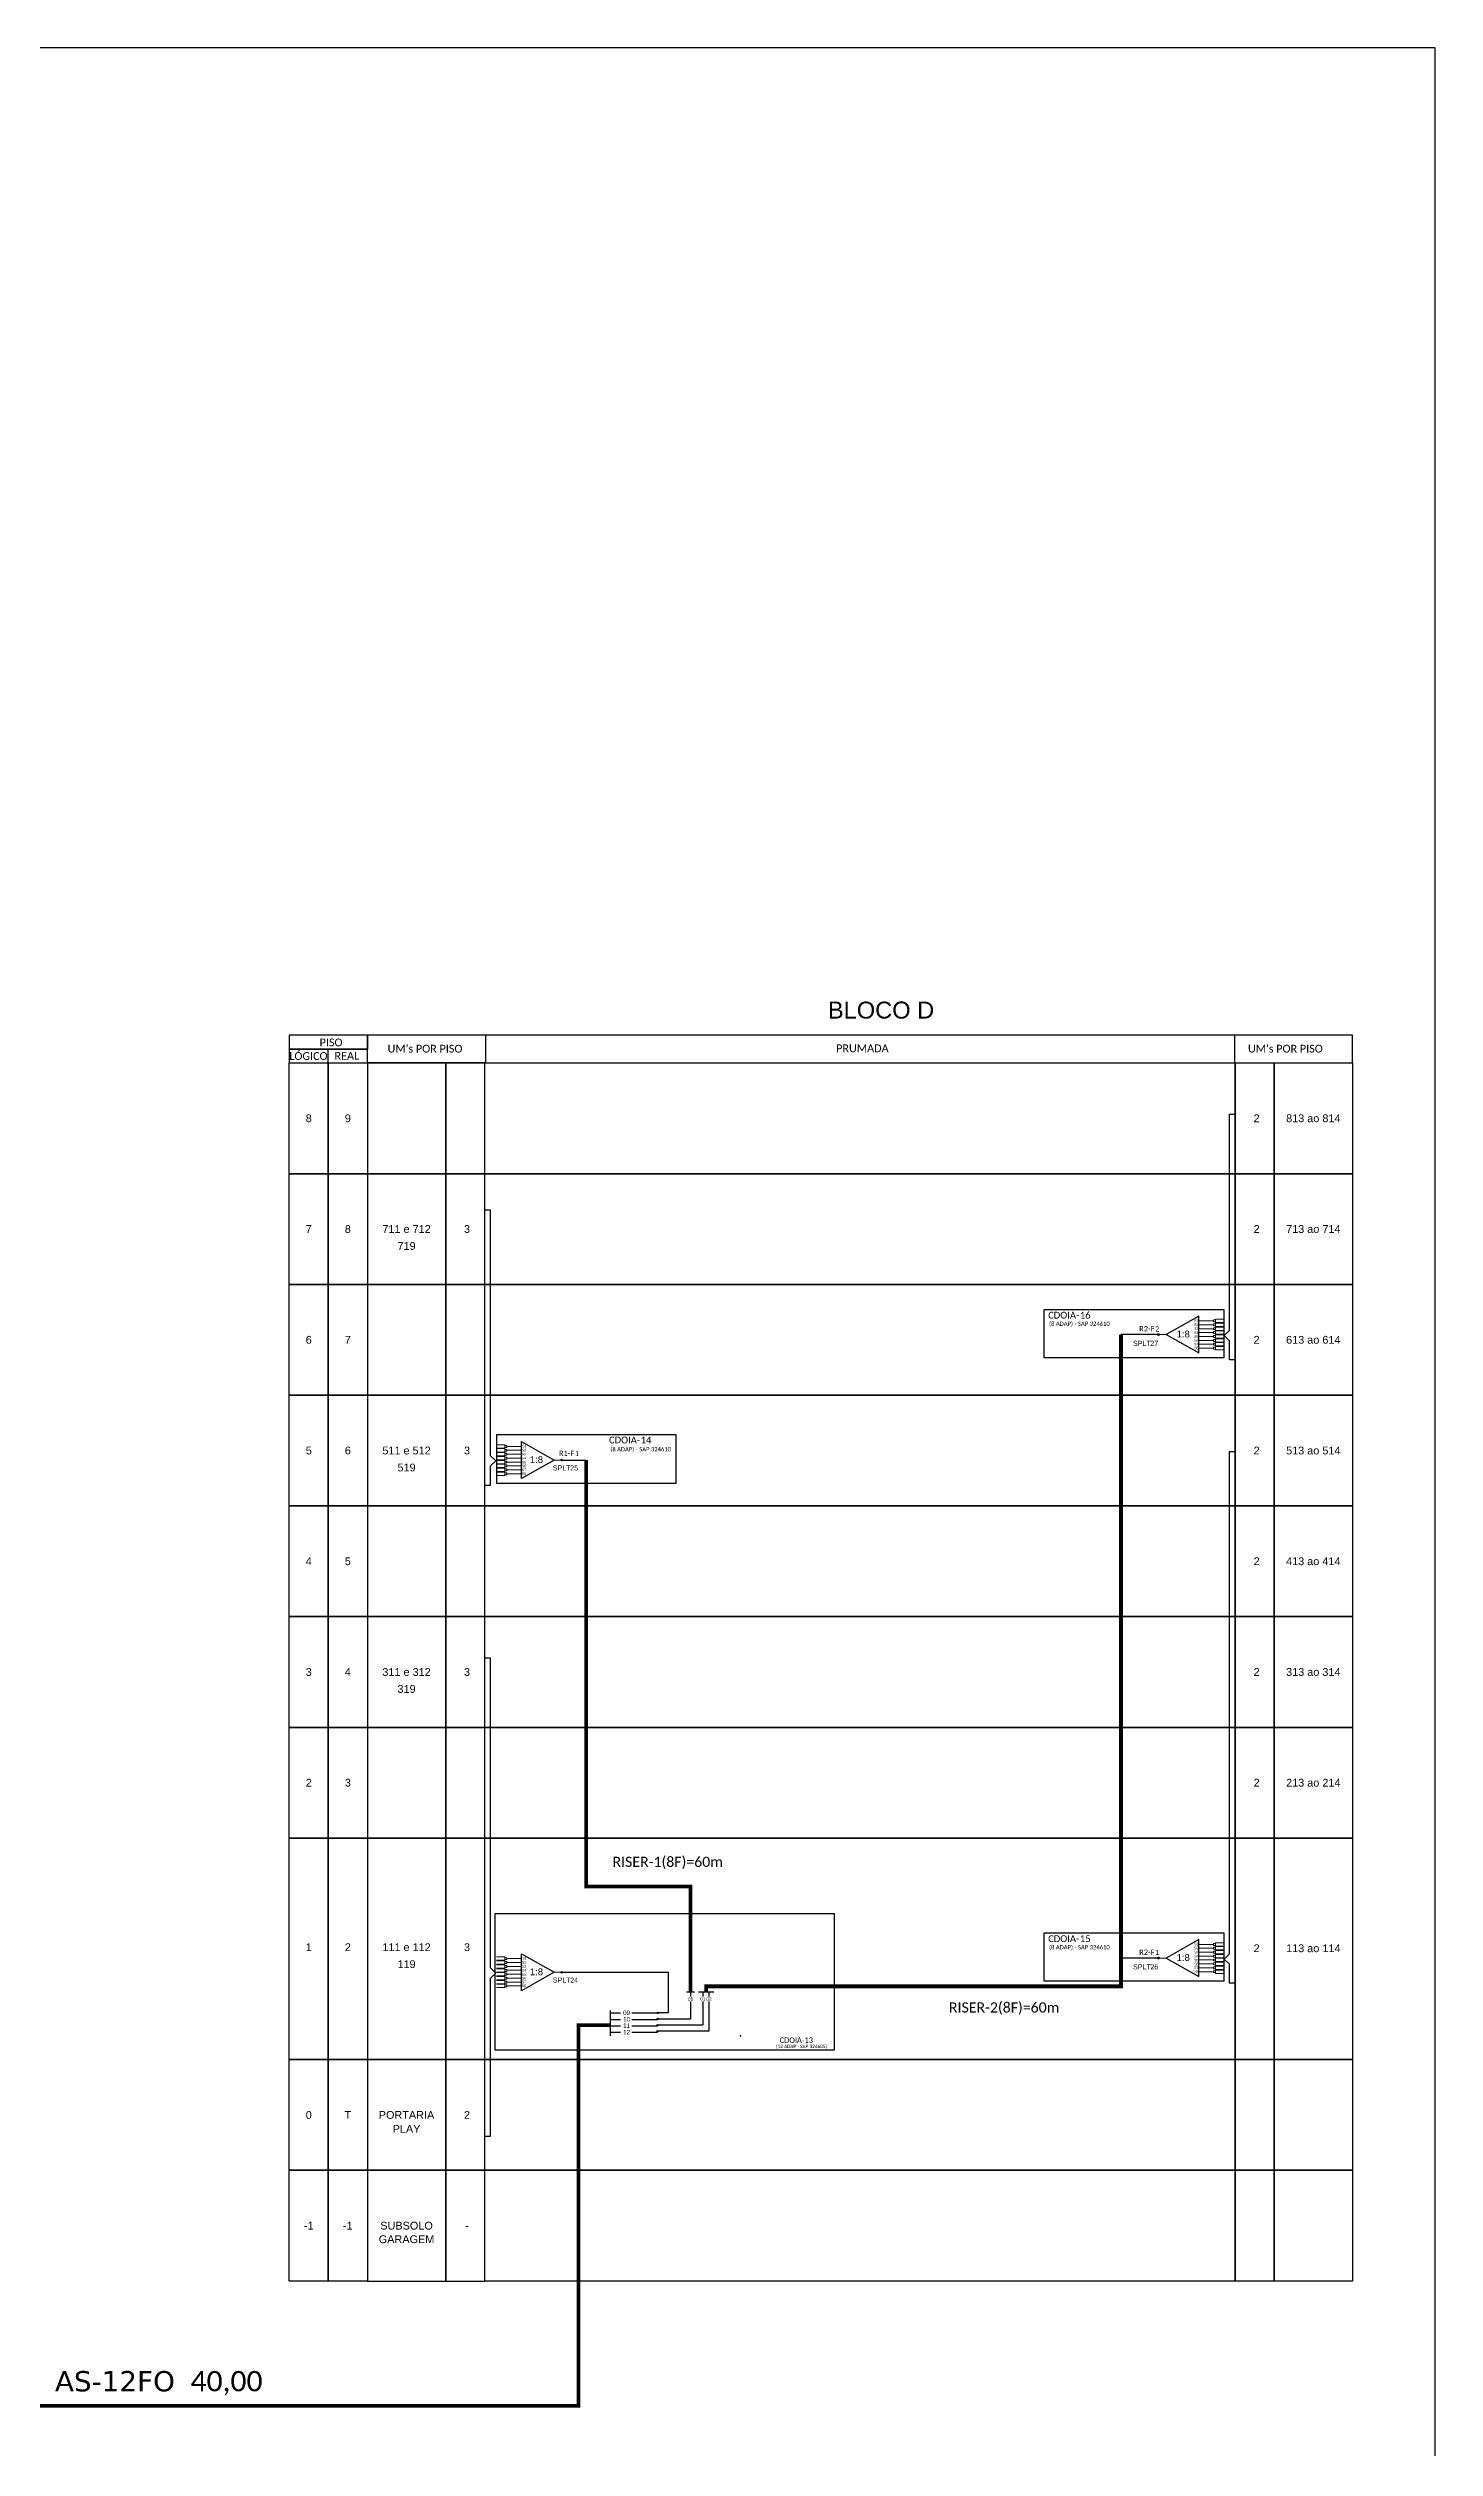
# Model space of a CAD drawing. Extents: x -89 to 749, y -559 to 1299.
# Drawn here: x 544.1 to 749.2, y -319.5 to 35.3 of the extents above; entities that cross this region are included whole.
import ezdxf
from ezdxf.enums import TextEntityAlignment as Align

# ---------------------------------------------------------------- set-up
doc = ezdxf.new("R2010")
doc.units = 0
doc.layers.add('40.1-ETIQUETAS', color=1, linetype='Continuous', lineweight=20)
doc.styles.add('ARIAL', font='arial.ttf')
doc.styles.add('siredit', font='verdana.ttf')
doc.styles.add('WMF-Calibri0', font='CALIBRI.TTF')

# ---------------------------------------------------------------- blocks, each defined once
blk = doc.blocks.new('SPLT_1-8_SC-APC')
at = {"color": 1}
blk.add_lwpolyline([(-7.37, -2.1), (-17.04, -7.55), (-7.37, -13), (-7.37, -2.1)], dxfattribs=at)
at = {"color": 3, "lineweight": 0}
for points in [[(-2.99, -3.51), (-7.37, -3.51)], [(-7.37, -4.66), (-2.99, -4.66)], [(-7.37, -5.82), (-2.99, -5.82)], [(-7.37, -6.97), (-2.99, -6.97)], [(-2.41, -3.02), (-2.41, -4)], [(-2.41, -3.02), (0, -3.02)], [(-2.41, -4), (0, -4)], [(-2.41, -4.17), (-2.41, -5.16)], [(-2.41, -4.17), (0, -4.17)], [(-2.41, -5.16), (0, -5.16)], [(-2.41, -5.32), (-2.41, -6.31)], [(-2.41, -5.32), (0, -5.32)], [(-2.41, -6.31), (0, -6.31)], [(-2.41, -6.48), (-2.41, -7.46)], [(-2.41, -6.48), (0, -6.48)], [(-7.37, -8.12), (-2.99, -8.12)], [(-7.37, -9.28), (-2.99, -9.28)], [(-7.37, -10.43), (-2.99, -10.43)], [(-7.37, -11.58), (-2.99, -11.58)], [(-2.41, -7.46), (0, -7.46)], [(-2.41, -7.63), (-2.41, -8.62)], [(-2.41, -7.63), (0, -7.63)], [(-2.41, -8.62), (0, -8.62)], [(-2.41, -8.78), (-2.41, -9.77)], [(-2.41, -8.78), (0, -8.78)], [(-2.41, -9.77), (0, -9.77)], [(-2.41, -9.94), (-2.41, -10.92)], [(-2.41, -9.94), (0, -9.94)], [(-2.41, -10.92), (0, -10.92)], [(-2.41, -11.09), (-2.41, -12.08)], [(-2.41, -11.09), (0, -11.09)], [(-2.41, -12.08), (0, -12.08)]]:
    blk.add_lwpolyline(points, dxfattribs=at)
for points in [[(-2.99, -3.22), (-2.41, -3.22), (-2.41, -3.8), (-2.99, -3.8)], [(-2.99, -4.38), (-2.41, -4.38), (-2.41, -4.95), (-2.99, -4.95)], [(-2.99, -5.53), (-2.41, -5.53), (-2.41, -6.1), (-2.99, -6.1)], [(-2.99, -6.68), (-2.41, -6.68), (-2.41, -7.26), (-2.99, -7.26)], [(-2.99, -7.84), (-2.41, -7.84), (-2.41, -8.41), (-2.99, -8.41)], [(-2.99, -8.99), (-2.41, -8.99), (-2.41, -9.56), (-2.99, -9.56)], [(-2.99, -10.14), (-2.41, -10.14), (-2.41, -10.72), (-2.99, -10.72)], [(-2.99, -11.3), (-2.41, -11.3), (-2.41, -11.87), (-2.99, -11.87)]]:
    blk.add_lwpolyline(points, close=True, dxfattribs=at)
at = {"color": 1, "lineweight": 0}
blk.add_lwpolyline([(-17.04, -7.55), (-19.26, -7.55)], dxfattribs=at)
at = {"color": 1, "style": 'ARIAL'}
for s, height, p in [('1:8', 2, (-13.91, -8.4)), ('S1', 0.75, (-8.74, -3.78)), ('S2', 0.75, (-8.74, -4.97)), ('S3', 0.75, (-8.74, -6.18)), ('S4', 0.75, (-8.74, -7.36)), ('S5', 0.75, (-8.74, -8.57)), ('S6', 0.75, (-8.74, -9.69)), ('S7', 0.75, (-8.74, -10.78)), ('S8', 0.75, (-8.74, -11.9))]:
    blk.add_text(s, height=height, dxfattribs=at).set_placement(p)
blk = doc.blocks.new('A$C415C251F')
at = {"color": 3}
blk.add_point((0, 0), dxfattribs=at)
blk = doc.blocks.new('LEG_CDOIA8_C-SPLT_ESQ')
at = {"color": 3, "extrusion": (0, 0, -1), "xscale": -1, "zscale": -1}
blk.add_blockref('A$C415C251F', (0, 0), dxfattribs=at)
at = {"color": 1, "style": 'WMF-Calibri0', "flags": 4}
blk.add_attdef('MODELO', text='', height=1.5, dxfattribs=at).set_placement((22.54, -4.54), align=Align.CENTER)
blk.add_attdef('CDO', (21.44, -2.61), '', height=2, dxfattribs=at)
at = {"style": 'ARIAL', "flags": 4}
blk.add_attdef('SPLITAGEM', text='', height=1.5, dxfattribs=at).set_placement((18.61, -12.59), align=Align.CENTER)

msp = doc.modelspace()

# ---------------------------------------------------------------- hatches: boundary and pattern name
h = msp.add_hatch(color=3)
h.dxf.hatch_style = 1
edge = h.paths.add_edge_path()
edge.add_arc((708.37, -154.91), 0.128, 0, 360)
h = msp.add_hatch(color=3)
h.dxf.hatch_style = 1
edge = h.paths.add_edge_path()
edge.add_arc((620.1, -173.46), 0.128, 0, 360)
h = msp.add_hatch(color=3)
h.dxf.hatch_style = 1
edge = h.paths.add_edge_path()
edge.add_arc((708.37, -247.09), 0.128, 0, 360)
h = msp.add_hatch(color=3)
h.dxf.hatch_style = 1
edge = h.paths.add_edge_path()
edge.add_arc((620.1, -249.19), 0.128, 0, 360)
h = msp.add_hatch(color=3)
h.dxf.hatch_style = 1
edge = h.paths.add_edge_path()
edge.add_arc((634.28, -255.2), 0.103, 0, 360)
h = msp.add_hatch(color=3)
h.dxf.hatch_style = 1
edge = h.paths.add_edge_path()
edge.add_arc((634.28, -256.1), 0.103, 0, 360)
h = msp.add_hatch(color=3)
h.dxf.hatch_style = 1
edge = h.paths.add_edge_path()
edge.add_arc((634.28, -257), 0.103, 0, 360)
h = msp.add_hatch(color=3)
h.dxf.hatch_style = 1
edge = h.paths.add_edge_path()
edge.add_arc((634.28, -257.9), 0.103, 0, 360)

# ---------------------------------------------------------------- linework, layer by layer
for points in [[(-89.32, -558.69), (749.25, -558.69), (749.25, 35.31), (-89.32, 35.31), (-89.32, -558.69)], [(585.59, -114.75), (585.59, -112.69)], [(591.38, -114.75), (737.04, -114.75), (737.04, -110.63), (591.38, -110.63), (591.38, -110.63), (591.38, -112.69)], [(608.9, -114.75), (608.9, -110.63)], [(719.67, -114.75), (719.67, -110.63)]]:
    msp.add_lwpolyline(points)
for points in [[(579.8, -112.69), (591.38, -112.69), (591.38, -110.63), (579.8, -110.63)], [(579.8, -114.75), (591.38, -114.75), (591.38, -112.69), (579.8, -112.69)], [(579.8, -114.75), (585.59, -114.75), (585.59, -131.12), (579.8, -131.12)], [(585.59, -114.75), (591.38, -114.75), (591.38, -131.12), (585.59, -131.12)], [(602.95, -114.75), (591.38, -114.75), (591.38, -131.12), (602.95, -131.12)], [(608.74, -114.75), (602.95, -114.75), (602.95, -131.12), (608.74, -131.12)], [(608.74, -114.75), (719.68, -114.75), (719.68, -131.12), (608.74, -131.12)], [(719.68, -114.75), (725.47, -114.75), (725.47, -131.12), (719.68, -131.12)], [(725.47, -114.75), (737.04, -114.75), (737.04, -131.12), (725.47, -131.12)], [(579.8, -131.12), (585.59, -131.12), (585.59, -147.49), (579.8, -147.49)], [(585.59, -131.12), (591.38, -131.12), (591.38, -147.49), (585.59, -147.49)], [(602.95, -131.12), (591.38, -131.12), (591.38, -147.49), (602.95, -147.49)], [(608.74, -131.12), (602.95, -131.12), (602.95, -147.49), (608.74, -147.49)], [(608.74, -131.12), (719.68, -131.12), (719.68, -147.49), (608.74, -147.49)], [(719.68, -131.12), (725.47, -131.12), (725.47, -147.49), (719.68, -147.49)], [(725.47, -131.12), (737.04, -131.12), (737.04, -147.49), (725.47, -147.49)], [(579.8, -147.49), (585.59, -147.49), (585.59, -163.86), (579.8, -163.86)], [(585.59, -147.49), (591.38, -147.49), (591.38, -163.86), (585.59, -163.86)], [(602.95, -147.49), (591.38, -147.49), (591.38, -163.86), (602.95, -163.86)], [(608.74, -147.49), (602.95, -147.49), (602.95, -163.86), (608.74, -163.86)], [(608.74, -147.49), (719.68, -147.49), (719.68, -163.86), (608.74, -163.86)], [(719.68, -147.49), (725.47, -147.49), (725.47, -163.86), (719.68, -163.86)], [(725.47, -147.49), (737.04, -147.49), (737.04, -163.86), (725.47, -163.86)], [(579.8, -163.86), (585.59, -163.86), (585.59, -180.23), (579.8, -180.23)], [(585.59, -163.86), (591.38, -163.86), (591.38, -180.23), (585.59, -180.23)], [(602.95, -163.86), (591.38, -163.86), (591.38, -180.23), (602.95, -180.23)], [(608.74, -163.86), (602.95, -163.86), (602.95, -180.23), (608.74, -180.23)], [(608.74, -163.86), (719.68, -163.86), (719.68, -180.23), (608.74, -180.23)], [(719.68, -163.86), (725.47, -163.86), (725.47, -180.23), (719.68, -180.23)], [(725.47, -163.86), (737.04, -163.86), (737.04, -180.23), (725.47, -180.23)], [(579.8, -180.23), (585.59, -180.23), (585.59, -196.61), (579.8, -196.61)], [(585.59, -180.23), (591.38, -180.23), (591.38, -196.61), (585.59, -196.61)], [(602.95, -180.23), (591.38, -180.23), (591.38, -196.61), (602.95, -196.61)], [(608.74, -180.23), (602.95, -180.23), (602.95, -196.61), (608.74, -196.61)], [(608.74, -180.23), (719.68, -180.23), (719.68, -196.61), (608.74, -196.61)], [(719.68, -180.23), (725.47, -180.23), (725.47, -196.61), (719.68, -196.61)], [(725.47, -180.23), (737.04, -180.23), (737.04, -196.61), (725.47, -196.61)], [(579.8, -196.61), (585.59, -196.61), (585.59, -212.98), (579.8, -212.98)], [(585.59, -196.61), (591.38, -196.61), (591.38, -212.98), (585.59, -212.98)], [(602.95, -196.61), (591.38, -196.61), (591.38, -212.98), (602.95, -212.98)], [(608.74, -196.61), (602.95, -196.61), (602.95, -212.98), (608.74, -212.98)], [(608.74, -196.61), (719.68, -196.61), (719.68, -212.98), (608.74, -212.98)], [(719.68, -196.61), (725.47, -196.61), (725.47, -212.98), (719.68, -212.98)], [(725.47, -196.61), (737.04, -196.61), (737.04, -212.98), (725.47, -212.98)], [(579.8, -212.98), (585.59, -212.98), (585.59, -229.35), (579.8, -229.35)], [(585.59, -212.98), (591.38, -212.98), (591.38, -229.35), (585.59, -229.35)], [(602.95, -212.98), (591.38, -212.98), (591.38, -229.35), (602.95, -229.35)], [(608.74, -212.98), (602.95, -212.98), (602.95, -229.35), (608.74, -229.35)], [(608.74, -212.98), (719.68, -212.98), (719.68, -229.35), (608.74, -229.35)], [(719.68, -212.98), (725.47, -212.98), (725.47, -229.35), (719.68, -229.35)], [(725.47, -212.98), (737.04, -212.98), (737.04, -229.35), (725.47, -229.35)], [(579.8, -229.35), (585.59, -229.35), (585.59, -262.09), (579.8, -262.09)], [(585.59, -229.35), (591.38, -229.35), (591.38, -262.09), (585.59, -262.09)], [(602.95, -229.35), (591.38, -229.35), (591.38, -262.09), (602.95, -262.09)], [(608.74, -229.35), (602.95, -229.35), (602.95, -262.09), (608.74, -262.09)], [(608.74, -229.35), (719.68, -229.35), (719.68, -262.09), (608.74, -262.09)], [(719.68, -229.35), (725.47, -229.35), (725.47, -262.09), (719.68, -262.09)], [(725.47, -229.35), (737.04, -229.35), (737.04, -262.09), (725.47, -262.09)], [(579.8, -262.09), (585.59, -262.09), (585.59, -278.47), (579.8, -278.47)], [(585.59, -262.09), (591.38, -262.09), (591.38, -278.47), (585.59, -278.47)], [(602.95, -262.09), (591.38, -262.09), (591.38, -278.47), (602.95, -278.47)], [(608.74, -262.09), (602.95, -262.09), (602.95, -278.47), (608.74, -278.47)], [(608.74, -262.09), (719.68, -262.09), (719.68, -278.47), (608.74, -278.47)], [(719.68, -262.09), (725.47, -262.09), (725.47, -278.47), (719.68, -278.47)], [(725.47, -262.09), (737.04, -262.09), (737.04, -278.47), (725.47, -278.47)], [(579.8, -278.47), (585.59, -278.47), (585.59, -294.84), (579.8, -294.84)], [(585.59, -278.47), (591.38, -278.47), (591.38, -294.84), (585.59, -294.84)], [(602.95, -278.47), (591.38, -278.47), (591.38, -294.84), (602.95, -294.84)], [(608.74, -278.47), (602.95, -278.47), (602.95, -294.84), (608.74, -294.84)], [(608.74, -278.47), (719.68, -278.47), (719.68, -294.84), (608.74, -294.84)], [(719.68, -278.47), (725.47, -278.47), (725.47, -294.84), (719.68, -294.84)], [(725.47, -278.47), (737.04, -278.47), (737.04, -294.84), (725.47, -294.84)]]:
    msp.add_lwpolyline(points, close=True)
at = {"color": 3}
for points in [[(719.68, -158.64), (718.86, -158.64), (718.86, -155.81), (718.07, -155.06), (718.86, -154.3), (718.86, -122.33), (719.68, -122.33)], [(608.73, -177.15), (609.56, -177.15), (609.56, -174.32), (610.34, -173.57), (609.56, -172.81), (609.56, -136.5), (608.74, -136.5)], [(719.68, -250.82), (718.86, -250.82), (718.86, -247.99), (718.07, -247.24), (718.86, -246.48), (718.86, -172.17), (719.68, -172.17)], [(608.73, -273.41), (609.56, -273.41), (609.56, -250.05), (610.34, -249.3), (609.56, -248.54), (609.56, -202.75), (608.74, -202.75)]]:
    msp.add_lwpolyline(points, dxfattribs=at)
at = {"color": 1}
for points in [[(691.45, -151.18), (718.02, -151.18), (718.02, -158.34), (691.45, -158.34)], [(637.02, -169.74), (610.46, -169.74), (610.46, -176.9), (637.02, -176.9)], [(610.27, -240.52), (660.41, -240.52), (660.41, -260.71), (610.27, -260.71)], [(691.45, -243.36), (718.02, -243.36), (718.02, -250.52), (691.45, -250.52)]]:
    msp.add_lwpolyline(points, close=True, dxfattribs=at)
at = {"color": 6, "const_width": 0.55}
msp.add_lwpolyline([(641.46, -252.08), (641.46, -251.27), (702.81, -251.27), (702.81, -154.91)], dxfattribs=at)
at = {"color": 6}
for points in [[(708.37, -154.91), (702.81, -154.91)], [(708.37, -247.09), (702.81, -247.09)], [(640.97, -253.51), (640.97, -257), (634.28, -257)], [(641.87, -253.51), (641.87, -257.9), (634.28, -257.9)], [(640.31, -252.08), (642.61, -252.08)], [(640.97, -252.08), (640.97, -252.75)], [(641.87, -252.08), (641.87, -252.75)]]:
    msp.add_lwpolyline(points, dxfattribs=at)
at = {"color": 3, "lineweight": 0}
for points in [[(611.68, -171.2), (610.47, -171.2)], [(611.68, -171.69), (610.47, -171.69)], [(611.68, -171.77), (610.47, -171.77)], [(611.68, -172.27), (610.47, -172.27)], [(611.68, -172.35), (610.47, -172.35)], [(611.68, -172.84), (610.47, -172.84)], [(611.68, -172.93), (610.47, -172.93)], [(611.68, -173.42), (610.47, -173.42)], [(611.68, -173.5), (610.47, -173.5)], [(611.68, -171.2), (611.68, -171.69)], [(611.68, -171.77), (611.68, -172.27)], [(611.68, -172.35), (611.68, -172.84)], [(611.68, -172.93), (611.68, -173.42)], [(611.68, -173.5), (611.68, -174)], [(611.97, -171.44), (614.16, -171.44)], [(614.16, -172.02), (611.97, -172.02)], [(614.16, -172.6), (611.97, -172.6)], [(614.16, -173.17), (611.97, -173.17)], [(614.16, -173.75), (611.97, -173.75)], [(611.68, -174), (610.47, -174)], [(611.68, -174.08), (610.47, -174.08)], [(611.68, -174.57), (610.47, -174.57)], [(611.68, -174.66), (610.47, -174.66)], [(611.68, -175.15), (610.47, -175.15)], [(611.68, -175.23), (610.47, -175.23)], [(611.68, -175.73), (610.47, -175.73)], [(611.68, -174.08), (611.68, -174.57)], [(611.68, -174.66), (611.68, -175.15)], [(611.68, -175.23), (611.68, -175.73)], [(614.16, -174.33), (611.97, -174.33)], [(614.16, -174.9), (611.97, -174.9)], [(614.16, -175.48), (611.97, -175.48)], [(611.68, -246.93), (610.47, -246.93)], [(611.68, -247.42), (610.47, -247.42)], [(611.68, -247.5), (610.47, -247.5)], [(611.68, -248), (610.47, -248)], [(611.68, -248.08), (610.47, -248.08)], [(611.68, -246.93), (611.68, -247.42)], [(611.68, -247.5), (611.68, -248)], [(611.68, -248.08), (611.68, -248.57)], [(611.97, -247.17), (614.16, -247.17)], [(614.16, -247.75), (611.97, -247.75)], [(614.16, -248.33), (611.97, -248.33)], [(611.68, -248.57), (610.47, -248.57)], [(611.68, -248.66), (610.47, -248.66)], [(611.68, -249.15), (610.47, -249.15)], [(611.68, -249.23), (610.47, -249.23)], [(611.68, -249.73), (610.47, -249.73)], [(611.68, -249.81), (610.47, -249.81)], [(611.68, -250.3), (610.47, -250.3)], [(611.68, -250.39), (610.47, -250.39)], [(611.68, -250.88), (610.47, -250.88)], [(611.68, -250.96), (610.47, -250.96)], [(611.68, -251.46), (610.47, -251.46)], [(611.68, -248.66), (611.68, -249.15)], [(611.68, -249.23), (611.68, -249.73)], [(611.68, -249.81), (611.68, -250.3)], [(611.68, -250.39), (611.68, -250.88)], [(611.68, -250.96), (611.68, -251.46)], [(614.16, -248.9), (611.97, -248.9)], [(614.16, -249.48), (611.97, -249.48)], [(614.16, -250.06), (611.97, -250.06)], [(614.16, -250.63), (611.97, -250.63)], [(614.16, -251.21), (611.97, -251.21)]]:
    msp.add_lwpolyline(points, dxfattribs=at)
for points in [[(611.97, -171.3), (611.68, -171.3), (611.68, -171.59), (611.97, -171.59)], [(611.97, -171.88), (611.68, -171.88), (611.68, -172.16), (611.97, -172.16)], [(611.97, -172.45), (611.68, -172.45), (611.68, -172.74), (611.97, -172.74)], [(611.97, -173.03), (611.68, -173.03), (611.68, -173.32), (611.97, -173.32)], [(611.97, -173.61), (611.68, -173.61), (611.68, -173.89), (611.97, -173.89)], [(611.97, -174.18), (611.68, -174.18), (611.68, -174.47), (611.97, -174.47)], [(611.97, -174.76), (611.68, -174.76), (611.68, -175.05), (611.97, -175.05)], [(611.97, -175.34), (611.68, -175.34), (611.68, -175.62), (611.97, -175.62)], [(611.97, -247.03), (611.68, -247.03), (611.68, -247.32), (611.97, -247.32)], [(611.97, -247.61), (611.68, -247.61), (611.68, -247.89), (611.97, -247.89)], [(611.97, -248.18), (611.68, -248.18), (611.68, -248.47), (611.97, -248.47)], [(611.97, -248.76), (611.68, -248.76), (611.68, -249.05), (611.97, -249.05)], [(611.97, -249.34), (611.68, -249.34), (611.68, -249.62), (611.97, -249.62)], [(611.97, -249.91), (611.68, -249.91), (611.68, -250.2), (611.97, -250.2)], [(611.97, -250.49), (611.68, -250.49), (611.68, -250.78), (611.97, -250.78)], [(611.97, -251.07), (611.68, -251.07), (611.68, -251.35), (611.97, -251.35)]]:
    msp.add_lwpolyline(points, close=True, dxfattribs=at)
at = {"color": 1}
for points in [[(614.16, -170.74), (618.99, -173.46), (614.16, -176.19), (614.16, -170.74)], [(614.16, -246.47), (618.99, -249.19), (614.16, -251.92), (614.16, -246.47)], [(627.33, -258.58), (627.33, -254.85)]]:
    msp.add_lwpolyline(points, dxfattribs=at)
at = {"color": 1, "lineweight": 0}
for points in [[(618.99, -173.46), (620.1, -173.46)], [(618.99, -249.19), (620.1, -249.19)]]:
    msp.add_lwpolyline(points, dxfattribs=at)
at = {"color": 5}
for points in [[(620.1, -173.46), (623.73, -173.46)], [(620.1, -249.19), (635.83, -249.19), (635.83, -255.2), (634.28, -255.2)], [(639.16, -253.51), (639.16, -256.1), (634.28, -256.1)], [(638.57, -252.08), (639.76, -252.08)], [(639.16, -252.08), (639.16, -252.75)]]:
    msp.add_lwpolyline(points, dxfattribs=at)
at = {"color": 5, "const_width": 0.55}
msp.add_lwpolyline([(639.16, -252.08), (639.16, -236.49), (623.73, -236.49), (623.73, -173.46)], dxfattribs=at)
at = {"color": 250}
for points in [[(627.32, -255.2), (628.78, -255.2)], [(630.48, -255.2), (634.28, -255.2), (634.28, -255.2)]]:
    msp.add_lwpolyline(points, dxfattribs=at)
at = {"color": 1, "const_width": 0.55}
msp.add_lwpolyline([(482.58, -257.21), (485, -257.21), (485, -313.31), (622.6, -313.31), (622.6, -257), (627.33, -257)], dxfattribs=at)
at = {"color": 252}
for points in [[(627.32, -256.15), (628.78, -256.15)], [(630.48, -256.15), (634.28, -256.15), (634.28, -256.15)]]:
    msp.add_lwpolyline(points, dxfattribs=at)
at = {"color": 30}
for points in [[(627.32, -257.1), (628.78, -257.1)], [(630.48, -257.1), (634.28, -257.1), (634.28, -257.1)]]:
    msp.add_lwpolyline(points, dxfattribs=at)
at = {"color": 151}
for points in [[(627.32, -258.05), (628.78, -258.05)], [(630.48, -258.05), (634.28, -258.05), (634.28, -258.05)]]:
    msp.add_lwpolyline(points, dxfattribs=at)
at = {"color": 3}
for centre, radius in [((708.37, -154.91), 0.128), ((620.1, -173.46), 0.128), ((708.37, -247.09), 0.128), ((620.1, -249.19), 0.128), ((634.28, -255.2), 0.103), ((634.28, -256.1), 0.103), ((634.28, -257), 0.103), ((634.28, -257.9), 0.103)]:
    msp.add_circle(centre, radius, dxfattribs=at)

# ---------------------------------------------------------------- block references
at = {"color": 3, "xscale": 0.5, "yscale": 0.5, "zscale": 0.5}
for p in [(718, -151.13), (718, -243.31)]:
    msp.add_blockref('SPLT_1-8_SC-APC', p, dxfattribs=at)
at = {"color": 3}
ref = msp.add_blockref('LEG_CDOIA8_C-SPLT_ESQ', (646.55, -258.58), dxfattribs=dict(at, xscale=0.4000000000000909, yscale=0.4000000000000909, zscale=0.4000000000000909))
ref.add_attrib('CDO', 'CDOIA-13', (652.33, -259.63), dxfattribs={"color": 1, "height": 0.8, "style": 'WMF-Calibri0'})
ref.add_attrib('MODELO', '(12 ADAP - SAP 324605)', dxfattribs={"color": 1, "height": 0.5, "style": 'WMF-Calibri0'}).set_placement((655.57, -260.4), align=Align.CENTER)

# ---------------------------------------------------------------- texts
at = {"color": 2, "style": 'ARIAL'}
msp.add_text('BLOCO D', height=2.5, dxfattribs=at).set_placement((667.33, -106.93), align=Align.MIDDLE_CENTER)
at = {"style": 'WMF-Calibri0'}
for s, height, p in [('  LÓGICO', 1.15, (579.01, -114.3)), ('     PISO', 1.15, (582.28, -112.29)), ('    REAL', 1.15, (584.89, -114.27)), ("UM's POR PISO", 1.15, (594.36, -113.21)), ('PRUMADA', 1.15, (660.69, -113.16)), ("UM's POR PISO", 1.15, (721.59, -113.21)), ('40,00', 3, (565.22, -311.14))]:
    msp.add_text(s, height=height, dxfattribs=at).set_placement(p)
at = {"style": 'ARIAL'}
for s, height, p in [('8', 1.15, (582.7, -122.93)), ('9', 1.15, (588.48, -122.93)), ('2', 1.15, (722.87, -122.93)), ('813 ao 814', 1.15, (731.25, -122.93)), ('7', 1.15, (582.7, -139.3)), ('8', 1.15, (588.48, -139.3)), ('711 e 712', 1.15, (597.16, -139.3)), ('719', 1.15, (597.16, -141.81)), ('3', 1.15, (606.1, -139.3)), ('2', 1.15, (722.87, -139.3)), ('713 ao 714', 1.15, (731.25, -139.3)), ('6', 1.15, (582.7, -155.68)), ('7', 1.15, (588.48, -155.68)), ('2', 1.15, (722.87, -155.68)), ('613 ao 614', 1.15, (731.25, -155.68)), ('5', 1.15, (582.7, -172.05)), ('6', 1.15, (588.48, -172.05)), ('511 e 512', 1.15, (597.16, -172.05)), ('3', 1.15, (606.1, -172.05)), ('2', 1.15, (722.87, -172.05)), ('513 ao 514', 1.15, (731.25, -172.05)), ('519', 1.15, (597.16, -174.56)), ('4', 1.15, (582.7, -188.42)), ('5', 1.15, (588.48, -188.42)), ('2', 1.15, (722.87, -188.42)), ('413 ao 414', 1.15, (731.25, -188.42)), ('3', 1.15, (582.7, -204.79)), ('4', 1.15, (588.48, -204.79)), ('311 e 312', 1.15, (597.16, -204.79)), ('3', 1.15, (606.1, -204.79)), ('2', 1.15, (722.87, -204.79)), ('313 ao 314', 1.15, (731.25, -204.79)), ('319', 1.15, (597.16, -207.3)), ('2', 1.15, (582.7, -221.16)), ('3', 1.15, (588.48, -221.16)), ('2', 1.15, (722.87, -221.16)), ('213 ao 214', 1.15, (731.25, -221.16)), ('1', 1.15, (582.7, -245.48)), ('2', 1.15, (588.48, -245.48)), ('111 e 112', 1.15, (597.16, -245.48)), ('119', 1.15, (597.16, -247.99)), ('3', 1.15, (606.1, -245.48)), ('2', 1.15, (722.87, -245.64)), ('113 ao 114', 1.15, (731.25, -245.64)), ('09', 0.661, (629.7, -255.18)), ('01', 0.5, (639.17, -253.13)), ('01', 0.5, (640.98, -253.13)), ('02', 0.5, (641.88, -253.13)), ('10', 0.661, (629.7, -256.13)), ('11', 0.661, (629.7, -257.08)), ('12', 0.661, (629.7, -258.04)), ('0', 1.15, (582.7, -270.28)), ('T', 1.15, (588.48, -270.28)), ('PORTARIA', 1.15, (597.16, -270.28)), ('PLAY', 1.15, (597.16, -272.34)), ('2', 1.15, (606.1, -270.28)), ('-1', 1.15, (582.7, -286.65)), ('-1', 1.15, (588.48, -286.65)), ('SUBSOLO', 1.15, (597.16, -286.65)), ('-', 1.15, (606.1, -286.65)), ('GARAGEM', 1.15, (597.16, -288.66))]:
    msp.add_text(s, height=height, dxfattribs=at).set_placement(p, align=Align.MIDDLE_CENTER)
at = {"color": 1}
for s, height, style, p in [('CDOIA-', 1, 'WMF-Calibri0', (692.04, -152.54)), ('16', 1, 'WMF-Calibri0', (696.73, -152.54)), ('CDOIA-', 1, 'WMF-Calibri0', (627.1, -170.99)), ('14', 1, 'WMF-Calibri0', (631.79, -170.99)), ('S5', 0.375, 'ARIAL', (614.2, -173.97)), ('S2', 0.375, 'ARIAL', (614.21, -172.17)), ('S3', 0.375, 'ARIAL', (614.2, -172.78)), ('S4', 0.375, 'ARIAL', (614.2, -173.37)), ('S1', 0.375, 'ARIAL', (614.28, -171.58)), ('1:8', 1, 'ARIAL', (615.4, -173.89)), ('S6', 0.375, 'ARIAL', (614.2, -174.53)), ('S7', 0.375, 'ARIAL', (614.2, -175.08)), ('S8', 0.375, 'ARIAL', (614.2, -175.64)), ('CDOIA-', 1, 'WMF-Calibri0', (692.04, -244.72)), ('15', 1, 'WMF-Calibri0', (696.73, -244.72)), ('S2', 0.375, 'ARIAL', (614.21, -247.9)), ('S3', 0.375, 'ARIAL', (614.2, -248.51)), ('S1', 0.375, 'ARIAL', (614.28, -247.31)), ('S5', 0.375, 'ARIAL', (614.2, -249.7)), ('S4', 0.375, 'ARIAL', (614.2, -249.1)), ('S6', 0.375, 'ARIAL', (614.2, -250.26)), ('S7', 0.375, 'ARIAL', (614.2, -250.81)), ('S8', 0.375, 'ARIAL', (614.2, -251.37)), ('1:8', 1, 'ARIAL', (615.4, -249.62))]:
    msp.add_text(s, height=height, dxfattribs=dict(at, style=style)).set_placement(p)
at = {"color": 1, "style": 'WMF-Calibri0'}
for p in [(696.66, -153.62), (631.78, -172.17), (696.66, -245.8)]:
    msp.add_text('(8 ADAP) - SAP 324610', height=0.625, dxfattribs=at).set_placement(p, align=Align.CENTER)
at = {"color": 7, "style": 'ARIAL'}
for s, p in [('SPLT', (705.9, -156.58)), ('27', (707.73, -156.58)), ('SPLT', (620.1, -174.99)), ('25', (621.94, -174.99)), ('SPLT', (705.9, -248.76)), ('26', (707.73, -248.76)), ('SPLT', (620.1, -250.72)), ('24', (621.94, -250.72))]:
    msp.add_text(s, height=0.75, dxfattribs=at).set_placement(p, align=Align.CENTER)
at = {"color": 6, "style": 'WMF-Calibri0'}
for s, height, p in [('R2-F', 0.8, (705.5, -154.44)), ('R2-F', 0.8, (705.5, -246.63)), ('RISER-2(8F)=60m', 1.5, (677.37, -255.14))]:
    msp.add_text(s, height=height, dxfattribs=at).set_placement(p)
at = {"color": 6, "style": 'ARIAL'}
for s, p in [('2', (708.18, -154.46)), ('1', (708.18, -246.64))]:
    msp.add_text(s, height=0.75, dxfattribs=at).set_placement(p, align=Align.CENTER)
at = {"color": 5, "style": 'WMF-Calibri0'}
for s, height, p in [('R1-F', 0.8, (619.7, -172.86)), ('RISER-1(8F)=60m', 1.5, (627.62, -233.61))]:
    msp.add_text(s, height=height, dxfattribs=at).set_placement(p)
at = {"color": 5, "style": 'ARIAL'}
msp.add_text('1', height=0.75, dxfattribs=at).set_placement((622.39, -172.87), align=Align.CENTER)
at = {"layer": '40.1-ETIQUETAS', "color": 1, "style": 'siredit'}
msp.add_text('AS-12FO', height=3, dxfattribs=at).set_placement((554.04, -309.65), align=Align.MIDDLE_CENTER)

doc.saveas('drawing.dxf')
